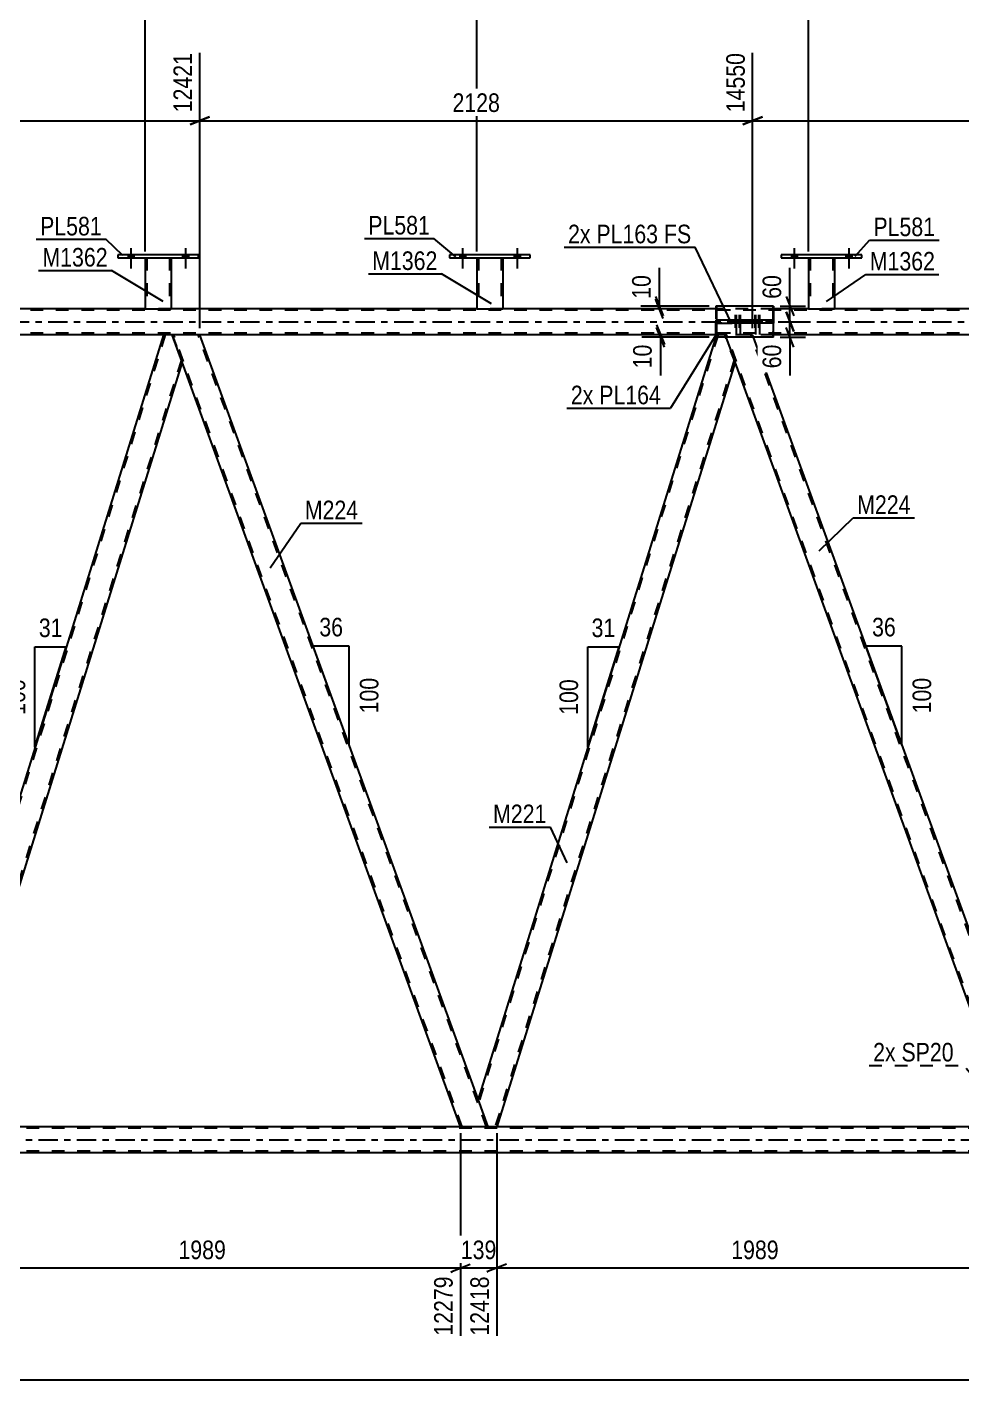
# Model space of a CAD drawing. Header units: millimetres. Extents: x 0 to 841, y 0 to 594.
# Drawn here: x 524.4 to 668.4, y 259.6 to 468 of the extents above; entities that cross this region are included whole.
import ezdxf

# ---------------------------------------------------------------- set-up
doc = ezdxf.new("R2010")
doc.units = ezdxf.units.MM
doc.linetypes.add('DXK_LINE_DOT2', pattern=[3.9198, 1.9599, -1.9599])
doc.linetypes.add('DXK_LINE_DOT3', pattern=[5.9187, 2.979, -0.9799, 0.9799, -0.9799])
doc.styles.add('Arial Narrow', font='ARIALN.TTF', dxfattribs={"height": 0.2})

# ---------------------------------------------------------------- blocks, each defined once
blk = doc.blocks.new('Bolt-122567994-4386 - 3956')
at = {"linetype": 'Continuous'}
for points in [[(540, 432.45), (540.88, 432.45), (540.88, 432.93), (540, 432.93)], [(548.4, 432.45), (549.28, 432.45), (549.28, 432.93), (548.4, 432.93)]]:
    blk.add_hatch(color=1, dxfattribs=at).paths.add_polyline_path(points)
at = {"color": 1, "linetype": 'Continuous'}
for p, q in [((540.44, 433.93), (540.44, 430.81)), ((548.84, 433.93), (548.84, 430.81)), ((540, 432.93), (540, 432.45)), ((540.88, 432.93), (540.88, 432.45)), ((548.4, 432.93), (548.4, 432.45)), ((549.28, 432.93), (549.28, 432.45))]:
    blk.add_line(p, q, dxfattribs=at)
blk = doc.blocks.new('Bolt-122567994-4453 - 3956')
at = {"color": 1, "linetype": 'DXK_LINE_DOT2'}
for p, q in [((633.5, 423.65), (633.5, 420.65)), ((634.1, 423.65), (634.1, 420.65)), ((636.51, 423.65), (636.51, 420.65)), ((637.11, 423.65), (637.11, 420.65)), ((633.14, 422.85), (633.14, 422.37)), ((633.74, 422.85), (633.74, 422.37)), ((633.86, 422.85), (633.86, 422.37)), ((634.46, 422.85), (634.46, 422.37)), ((636.15, 422.85), (636.15, 422.37)), ((636.75, 422.85), (636.75, 422.37)), ((636.87, 422.85), (636.87, 422.37)), ((637.47, 422.85), (637.47, 422.37))]:
    blk.add_line(p, q, dxfattribs=at)
blk = doc.blocks.new('Part-122567994-4084 - 3956')
at = {"color": 7, "linetype": 'DXK_LINE_DOT2'}
for p, q in [((636.18, 420.61), (631.92, 420.61)), ((633.47, 416.36), (631.92, 420.61)), ((676.58, 298.61), (632.18, 420.61)), ((680.33, 298.61), (635.92, 420.61)), ((636.33, 420.21), (636.18, 420.61)), ((676.33, 298.61), (674.29, 304.21)), ((680.58, 298.61), (678.55, 304.21)), ((680.58, 298.61), (676.33, 298.61))]:
    blk.add_line(p, q, dxfattribs=at)
at = {"color": 2, "linetype": 'Continuous'}
for p, q in [((678.55, 304.21), (636.33, 420.21)), ((674.29, 304.21), (633.47, 416.36))]:
    blk.add_line(p, q, dxfattribs=at)
blk = doc.blocks.new('Part-122567994-4114 - 3956')
at = {"color": 2, "linetype": 'Continuous'}
for p, q in [((630.61, 420.61), (593.9, 302.86)), ((630.64, 420.61), (630.61, 420.61)), ((632.07, 420.21), (633.47, 416.36)), ((633.47, 416.36), (596.77, 298.61)), ((595.45, 298.61), (593.9, 302.86)), ((595.45, 298.61), (596.77, 298.61))]:
    blk.add_line(p, q, dxfattribs=at)
at = {"color": 7, "linetype": 'DXK_LINE_DOT2'}
for p, q in [((630.86, 420.61), (594.04, 302.49)), ((631.92, 420.61), (630.64, 420.61)), ((632.07, 420.21), (631.92, 420.61)), ((633.34, 416.73), (596.52, 298.61)), ((596.46, 298.61), (596.5, 298.61)), ((596.5, 298.61), (596.46, 298.61)), ((596.52, 298.61), (596.5, 298.61)), ((596.5, 298.61), (596.52, 298.61))]:
    blk.add_line(p, q, dxfattribs=at)
blk = doc.blocks.new('Part-122567994-4174 - 3956')
at = {"color": 2, "linetype": 'Continuous'}
for p, q in [((640.6, 432.93), (640.6, 432.45)), ((653, 432.93), (640.6, 432.93)), ((640.6, 432.45), (653, 432.45)), ((653, 432.45), (653, 432.93))]:
    blk.add_line(p, q, dxfattribs=at)
blk = doc.blocks.new('Part-122567994-4179 - 3956')
at = {"color": 2, "linetype": 'Continuous'}
for p, q in [((644.8, 432.45), (644.8, 424.61)), ((648.8, 432.45), (648.8, 424.61)), ((644.8, 424.61), (648.8, 424.61))]:
    blk.add_line(p, q, dxfattribs=at)
at = {"color": 7, "linetype": 'DXK_LINE_DOT2'}
for p, q in [((644.8, 432.45), (648.8, 432.45)), ((644.8, 432.45), (644.8, 432.45)), ((644.8, 432.45), (644.8, 432.45)), ((645.04, 432.45), (645.04, 424.61)), ((648.56, 432.45), (648.56, 424.61)), ((648.8, 432.45), (648.8, 432.45)), ((648.8, 432.45), (648.8, 432.45)), ((648.51, 424.61), (648.55, 424.61)), ((648.51, 424.61), (648.55, 424.61)), ((648.55, 424.61), (648.56, 424.61)), ((648.55, 424.61), (648.56, 424.61))]:
    blk.add_line(p, q, dxfattribs=at)
blk = doc.blocks.new('Part-122567994-4205 - 3956')
at = {"color": 7, "linetype": 'DXK_LINE_DOT2'}
for p, q in [((754.27, 424.37), (54.19, 424.37)), ((546.64, 424.61), (542.64, 424.61)), ((597.72, 424.61), (593.72, 424.61)), ((639.42, 424.61), (630.64, 424.61)), ((648.8, 424.61), (644.8, 424.61)), ((754.27, 420.85), (54.19, 420.85)), ((551.05, 420.61), (545.47, 420.61)), ((639.42, 420.61), (630.61, 420.61))]:
    blk.add_line(p, q, dxfattribs=at)
at = {"color": 2, "linetype": 'Continuous'}
for p, q in [((542.64, 424.61), (495.56, 424.61)), ((593.72, 424.61), (546.64, 424.61)), ((630.64, 424.61), (597.72, 424.61)), ((644.8, 424.61), (639.42, 424.61)), ((695.88, 424.61), (648.8, 424.61)), ((545.47, 420.61), (465.91, 420.61)), ((630.61, 420.61), (551.05, 420.61)), ((710.07, 420.61), (639.42, 420.61))]:
    blk.add_line(p, q, dxfattribs=at)
at = {"color": 7, "linetype": 'DXK_LINE_DOT3'}
blk.add_line((54.19, 422.61), (754.27, 422.61), dxfattribs=at)
blk = doc.blocks.new('Part-122567994-4211 - 3956')
at = {"color": 7, "linetype": 'DXK_LINE_DOT2'}
for p, q in [((545.72, 420.61), (508.9, 302.49)), ((548.2, 416.73), (511.38, 298.61)), ((509.19, 304.21), (508.77, 302.86)), ((510.32, 298.61), (508.77, 302.86)), ((513.38, 304.21), (511.63, 298.61)), ((511.63, 298.61), (510.32, 298.61))]:
    blk.add_line(p, q, dxfattribs=at)
at = {"color": 2, "linetype": 'Continuous'}
for p, q in [((545.47, 420.61), (509.19, 304.21)), ((546.79, 420.61), (545.47, 420.61)), ((548.34, 416.36), (546.79, 420.61)), ((548.34, 416.36), (513.38, 304.21))]:
    blk.add_line(p, q, dxfattribs=at)
blk = doc.blocks.new('Part-122567994-4216 - 3956')
at = {"color": 2, "linetype": 'Continuous'}
for p, q in [((551.05, 420.61), (546.79, 420.61)), ((593.9, 302.86), (551.05, 420.61)), ((591.19, 298.61), (548.34, 416.36)), ((595.14, 298.61), (591.19, 298.61)), ((595.41, 298.61), (595.14, 298.61)), ((595.41, 298.61), (595.45, 298.61))]:
    blk.add_line(p, q, dxfattribs=at)
at = {"color": 7, "linetype": 'DXK_LINE_DOT2'}
for p, q in [((546.79, 420.61), (548.34, 416.36)), ((591.45, 298.61), (547.04, 420.61)), ((595.2, 298.61), (550.79, 420.61)), ((595.45, 298.61), (593.9, 302.86)), ((595.14, 298.61), (595.3, 298.61))]:
    blk.add_line(p, q, dxfattribs=at)
blk = doc.blocks.new('Part-122567994-4226 - 3956')
at = {"color": 7, "linetype": 'DXK_LINE_DOT2'}
for p, q in [((781.08, 298.37), (100.05, 298.37)), ((596.77, 298.61), (591.19, 298.61)), ((781.08, 294.85), (100.05, 294.85))]:
    blk.add_line(p, q, dxfattribs=at)
at = {"color": 2, "linetype": 'Continuous'}
for p, q in [((591.19, 298.61), (516.52, 298.61)), ((671.59, 298.61), (596.77, 298.61)), ((671.59, 294.61), (516.52, 294.61))]:
    blk.add_line(p, q, dxfattribs=at)
at = {"color": 7, "linetype": 'DXK_LINE_DOT3'}
blk.add_line((100.05, 296.61), (781.08, 296.61), dxfattribs=at)
blk = doc.blocks.new('Part-122567994-4298 - 3956')
at = {"color": 2, "linetype": 'Continuous'}
for p, q in [((589.52, 432.93), (589.52, 432.45)), ((601.92, 432.93), (589.52, 432.93)), ((589.52, 432.45), (601.92, 432.45)), ((601.92, 432.45), (601.92, 432.93))]:
    blk.add_line(p, q, dxfattribs=at)
blk = doc.blocks.new('Part-122567994-4303 - 3956')
at = {"color": 2, "linetype": 'Continuous'}
for p, q in [((593.72, 432.45), (593.72, 424.61)), ((597.72, 432.45), (597.72, 424.61)), ((593.72, 424.61), (597.72, 424.61))]:
    blk.add_line(p, q, dxfattribs=at)
at = {"color": 7, "linetype": 'DXK_LINE_DOT2'}
for p, q in [((593.72, 432.45), (597.72, 432.45)), ((593.72, 432.45), (593.72, 432.45)), ((593.72, 432.45), (593.72, 432.45)), ((593.96, 432.45), (593.96, 424.61)), ((597.48, 432.45), (597.48, 424.61)), ((597.72, 432.45), (597.72, 432.45)), ((597.72, 432.45), (597.72, 432.45)), ((597.43, 424.61), (597.47, 424.61)), ((597.43, 424.61), (597.47, 424.61)), ((597.47, 424.61), (597.48, 424.61)), ((597.47, 424.61), (597.48, 424.61))]:
    blk.add_line(p, q, dxfattribs=at)
blk = doc.blocks.new('Part-122567994-4313 - 3956')
at = {"color": 2, "linetype": 'Continuous'}
for p, q in [((538.44, 432.93), (538.44, 432.45)), ((550.84, 432.93), (538.44, 432.93)), ((538.44, 432.45), (550.84, 432.45)), ((550.84, 432.45), (550.84, 432.93))]:
    blk.add_line(p, q, dxfattribs=at)
blk = doc.blocks.new('Part-122567994-4318 - 3956')
at = {"color": 2, "linetype": 'Continuous'}
for p, q in [((542.64, 432.45), (542.64, 424.61)), ((546.64, 432.45), (546.64, 424.61)), ((542.64, 424.61), (546.64, 424.61))]:
    blk.add_line(p, q, dxfattribs=at)
at = {"color": 7, "linetype": 'DXK_LINE_DOT2'}
for p, q in [((542.64, 432.45), (546.64, 432.45)), ((542.64, 432.45), (542.64, 432.45)), ((542.64, 432.45), (542.64, 432.45)), ((542.88, 432.45), (542.88, 424.61)), ((546.4, 432.45), (546.4, 424.61)), ((546.64, 432.45), (546.64, 432.45)), ((546.64, 432.45), (546.64, 432.45)), ((546.35, 424.61), (546.39, 424.61)), ((546.35, 424.61), (546.39, 424.61)), ((546.39, 424.61), (546.4, 424.61)), ((546.39, 424.61), (546.4, 424.61))]:
    blk.add_line(p, q, dxfattribs=at)
blk = doc.blocks.new('Part-122567994-4452 - 3956')
at = {"color": 2, "linetype": 'Continuous'}
for p, q in [((630.5, 425.01), (630.5, 424.61)), ((630.64, 425.01), (630.5, 425.01)), ((630.5, 420.26), (630.5, 420.61))]:
    blk.add_line(p, q, dxfattribs=at)
at = {"color": 7, "linetype": 'DXK_LINE_DOT2'}
for p, q in [((630.5, 425.01), (630.5, 420.61)), ((630.5, 420.61), (630.5, 424.61)), ((639.28, 425.01), (630.64, 425.01)), ((639.28, 425.01), (639.28, 420.21)), ((630.5, 420.21), (630.5, 420.26)), ((639.28, 420.21), (630.5, 420.21))]:
    blk.add_line(p, q, dxfattribs=at)
blk = doc.blocks.new('Bolt-122567994-4324 - 3956')
at = {"linetype": 'Continuous'}
for points in [[(642.16, 432.45), (643.04, 432.45), (643.04, 432.93), (642.16, 432.93)], [(650.56, 432.45), (651.44, 432.45), (651.44, 432.93), (650.56, 432.93)]]:
    blk.add_hatch(color=1, dxfattribs=at).paths.add_polyline_path(points)
at = {"color": 1, "linetype": 'Continuous'}
for p, q in [((642.6, 433.93), (642.6, 430.81)), ((651, 433.93), (651, 430.81)), ((642.16, 432.93), (642.16, 432.45)), ((643.04, 432.93), (643.04, 432.45)), ((650.56, 432.93), (650.56, 432.45)), ((651.44, 432.93), (651.44, 432.45))]:
    blk.add_line(p, q, dxfattribs=at)
blk = doc.blocks.new('Bolt-122567994-4404 - 3956')
at = {"linetype": 'Continuous'}
for points in [[(642.16, 432.45), (643.04, 432.45), (643.04, 432.93), (642.16, 432.93)], [(650.56, 432.45), (651.44, 432.45), (651.44, 432.93), (650.56, 432.93)]]:
    blk.add_hatch(color=1, dxfattribs=at).paths.add_polyline_path(points)
at = {"color": 1, "linetype": 'Continuous'}
for p, q in [((642.6, 433.93), (642.6, 430.81)), ((651, 433.93), (651, 430.81)), ((642.16, 432.93), (642.16, 432.45)), ((643.04, 432.93), (643.04, 432.45)), ((650.56, 432.93), (650.56, 432.45)), ((651.44, 432.93), (651.44, 432.45))]:
    blk.add_line(p, q, dxfattribs=at)
blk = doc.blocks.new('Bolt-122567994-4405 - 3956')
at = {"linetype": 'Continuous'}
for points in [[(591.08, 432.45), (591.96, 432.45), (591.96, 432.93), (591.08, 432.93)], [(599.48, 432.45), (600.36, 432.45), (600.36, 432.93), (599.48, 432.93)]]:
    blk.add_hatch(color=1, dxfattribs=at).paths.add_polyline_path(points)
at = {"color": 1, "linetype": 'Continuous'}
for p, q in [((591.52, 433.93), (591.52, 430.81)), ((599.92, 433.93), (599.92, 430.81)), ((591.08, 432.93), (591.08, 432.45)), ((591.96, 432.93), (591.96, 432.45)), ((599.48, 432.93), (599.48, 432.45)), ((600.36, 432.93), (600.36, 432.45))]:
    blk.add_line(p, q, dxfattribs=at)
blk = doc.blocks.new('Bolt-122567994-4406 - 3956')
at = {"linetype": 'Continuous'}
for points in [[(591.08, 432.45), (591.96, 432.45), (591.96, 432.93), (591.08, 432.93)], [(599.48, 432.45), (600.36, 432.45), (600.36, 432.93), (599.48, 432.93)]]:
    blk.add_hatch(color=1, dxfattribs=at).paths.add_polyline_path(points)
at = {"color": 1, "linetype": 'Continuous'}
for p, q in [((591.52, 433.93), (591.52, 430.81)), ((599.92, 433.93), (599.92, 430.81)), ((591.08, 432.93), (591.08, 432.45)), ((591.96, 432.93), (591.96, 432.45)), ((599.48, 432.93), (599.48, 432.45)), ((600.36, 432.93), (600.36, 432.45))]:
    blk.add_line(p, q, dxfattribs=at)
blk = doc.blocks.new('Bolt-122567994-4407 - 3956')
at = {"linetype": 'Continuous'}
for points in [[(540, 432.45), (540.88, 432.45), (540.88, 432.93), (540, 432.93)], [(548.4, 432.45), (549.28, 432.45), (549.28, 432.93), (548.4, 432.93)]]:
    blk.add_hatch(color=1, dxfattribs=at).paths.add_polyline_path(points)
at = {"color": 1, "linetype": 'Continuous'}
for p, q in [((540.44, 433.93), (540.44, 430.81)), ((548.84, 433.93), (548.84, 430.81)), ((540, 432.93), (540, 432.45)), ((540.88, 432.93), (540.88, 432.45)), ((548.4, 432.93), (548.4, 432.45)), ((549.28, 432.93), (549.28, 432.45))]:
    blk.add_line(p, q, dxfattribs=at)
blk = doc.blocks.new('Part-122567994-4435 - 3956')
at = {"color": 2, "linetype": 'Continuous'}
for p, q in [((633.01, 422.85), (630.64, 422.85)), ((630.64, 422.85), (630.64, 422.37)), ((630.64, 422.37), (633.01, 422.37)), ((633.01, 422.37), (633.01, 422.85)), ((639.42, 422.85), (633.01, 422.85)), ((639.42, 422.37), (633.01, 422.37)), ((639.42, 422.37), (639.42, 422.85))]:
    blk.add_line(p, q, dxfattribs=at)
blk = doc.blocks.new('Part-122567994-4440 - 3956')
at = {"color": 2, "linetype": 'Continuous'}
for p, q in [((639.42, 425.01), (630.64, 425.01)), ((630.64, 425.01), (630.64, 420.21)), ((639.42, 425.01), (639.42, 422.85)), ((639.42, 420.21), (639.42, 422.37)), ((639.42, 420.21), (630.64, 420.21))]:
    blk.add_line(p, q, dxfattribs=at)
at = {"color": 7, "linetype": 'DXK_LINE_DOT2'}
blk.add_line((639.42, 422.85), (639.42, 422.37), dxfattribs=at)
blk = doc.blocks.new('Bolt-122567994-4441 - 3956')
at = {"linetype": 'Continuous'}
for points in [[(634, 422.85), (633.28, 422.85), (633.28, 422.37), (634, 422.37)], [(634.6, 422.85), (633.88, 422.85), (633.88, 422.37), (634.6, 422.37)], [(637.01, 422.85), (636.29, 422.85), (636.29, 422.37), (637.01, 422.37)], [(637.61, 422.85), (636.89, 422.85), (636.89, 422.37), (637.61, 422.37)]]:
    blk.add_hatch(color=1, dxfattribs=at).paths.add_polyline_path(points)
at = {"color": 1, "linetype": 'Continuous'}
for p, q in [((633.64, 423.65), (633.64, 420.65)), ((634.24, 423.65), (634.24, 420.65)), ((636.65, 423.65), (636.65, 420.65)), ((637.25, 423.65), (637.25, 420.65)), ((633.28, 422.85), (633.28, 422.37)), ((633.88, 422.85), (633.88, 422.37)), ((634, 422.85), (634, 422.37)), ((634.6, 422.85), (634.6, 422.37)), ((636.29, 422.85), (636.29, 422.37)), ((636.89, 422.85), (636.89, 422.37)), ((637.01, 422.85), (637.01, 422.37)), ((637.61, 422.85), (637.61, 422.37))]:
    blk.add_line(p, q, dxfattribs=at)
blk = doc.blocks.new('Part-122567994-4447 - 3956')
at = {"color": 7, "linetype": 'DXK_LINE_DOT2'}
for p, q in [((639.28, 422.85), (630.5, 422.85)), ((630.5, 422.85), (630.5, 422.37)), ((639.28, 422.37), (630.5, 422.37)), ((632.87, 422.85), (632.87, 422.37)), ((639.28, 422.85), (639.28, 422.37))]:
    blk.add_line(p, q, dxfattribs=at)
blk = doc.blocks.new('StraightDimension-122567994-5018 - 3956')
at = {"color": 7, "linetype": 'Continuous'}
for p, q in [((644.8, 433.45), (644.8, 480.77)), ((695.89, 433.45), (695.89, 480.77)), ((646.3, 470.93), (643.3, 469.73)), ((644.8, 470.33), (695.89, 470.33)), ((694.39, 469.73), (697.39, 470.93))]:
    blk.add_line(p, q, dxfattribs=at)
at = {"color": 0, "linetype": 'Continuous'}
blk.add_wipeout([(695.28, 481.37), (691.08, 481.37), (691.08, 471.03), (695.28, 471.03)], dxfattribs=at)
at = {"color": 0}
blk.add_wipeout([(674.6, 471.08), (674.6, 475.28), (666.09, 475.28), (666.09, 471.08)], dxfattribs=at)
at = {"color": 3, "linetype": 'Continuous', "style": 'Arial Narrow'}
blk.add_text('16042', height=2.863, rotation=90.0002, dxfattribs=at).set_placement((694.69, 471.63))
at = {"color": 3, "style": 'Arial Narrow'}
blk.add_text('1277', height=2.863, dxfattribs=at).set_placement((666.69, 471.68))
blk = doc.blocks.new('StraightDimension-122567994-5048 - 3956')
at = {"color": 7, "linetype": 'Continuous'}
for p, q in [((491.56, 433.45), (491.56, 480.77)), ((542.64, 433.45), (542.64, 480.77)), ((493.06, 470.93), (490.06, 469.73)), ((491.56, 470.33), (542.64, 470.33)), ((541.14, 469.73), (544.14, 470.93))]:
    blk.add_line(p, q, dxfattribs=at)
at = {"color": 0, "linetype": 'Continuous'}
blk.add_wipeout([(542.04, 481.37), (537.84, 481.37), (537.84, 471.03), (542.04, 471.03)], dxfattribs=at)
at = {"color": 0}
blk.add_wipeout([(521.36, 471.08), (521.36, 475.28), (512.85, 475.28), (512.85, 471.08)], dxfattribs=at)
at = {"color": 3, "linetype": 'Continuous', "style": 'Arial Narrow'}
blk.add_text('12211', height=2.863, rotation=90.0002, dxfattribs=at).set_placement((541.44, 471.63))
at = {"color": 3, "style": 'Arial Narrow'}
blk.add_text('1277', height=2.863, dxfattribs=at).set_placement((513.45, 471.68))
blk = doc.blocks.new('StraightDimension-122567994-30184 - 3956')
at = {"color": 7, "linetype": 'Continuous'}
for p, q in [((641.33, 424.11), (642.53, 421.11)), ((640.42, 422.61), (644.33, 422.61)), ((642.53, 418.71), (641.33, 421.71)), ((641.93, 420.21), (641.93, 422.61)), ((640.42, 420.21), (644.33, 420.21))]:
    blk.add_line(p, q, dxfattribs=at)
at = {"color": 0}
blk.add_wipeout([(641.18, 419.69), (636.98, 419.69), (636.98, 414.83), (641.18, 414.83)], dxfattribs=at)
at = {"color": 7, "linetype": 'Continuous'}
blk.add_line((641.93, 420.21), (641.93, 414.31), dxfattribs=at)
blk.add_line((641.93, 420.21), (641.93, 414.31), dxfattribs=at)
at = {"color": 3, "style": 'Arial Narrow'}
blk.add_text('60', height=2.863, rotation=90.0002, dxfattribs=at).set_placement((640.58, 415.43))
blk = doc.blocks.new('StraightDimension-122567994-5038 - 3956')
at = {"color": 7, "linetype": 'Continuous'}
for p, q in [((542.64, 433.45), (542.64, 480.77)), ((593.72, 433.45), (593.72, 480.77)), ((544.14, 470.93), (541.14, 469.73)), ((542.64, 470.33), (593.72, 470.33)), ((592.22, 469.73), (595.22, 470.93))]:
    blk.add_line(p, q, dxfattribs=at)
at = {"color": 0, "linetype": 'Continuous'}
blk.add_wipeout([(593.12, 481.37), (588.92, 481.37), (588.92, 471.03), (593.12, 471.03)], dxfattribs=at)
at = {"color": 0}
blk.add_wipeout([(572.44, 471.08), (572.44, 475.28), (563.93, 475.28), (563.93, 471.08)], dxfattribs=at)
at = {"color": 3, "linetype": 'Continuous', "style": 'Arial Narrow'}
blk.add_text('13488', height=2.863, rotation=90.0002, dxfattribs=at).set_placement((592.52, 471.63))
at = {"color": 3, "style": 'Arial Narrow'}
blk.add_text('1277', height=2.863, dxfattribs=at).set_placement((564.53, 471.68))
blk = doc.blocks.new('StraightDimension-122567994-5028 - 3956')
at = {"color": 7, "linetype": 'Continuous'}
for p, q in [((593.72, 433.45), (593.72, 480.77)), ((644.8, 433.45), (644.8, 480.77)), ((595.22, 470.93), (592.22, 469.73)), ((593.72, 470.33), (644.8, 470.33)), ((643.3, 469.73), (646.3, 470.93))]:
    blk.add_line(p, q, dxfattribs=at)
at = {"color": 0, "linetype": 'Continuous'}
blk.add_wipeout([(644.2, 481.37), (640, 481.37), (640, 471.03), (644.2, 471.03)], dxfattribs=at)
at = {"color": 0}
blk.add_wipeout([(623.52, 471.08), (623.52, 475.28), (615.01, 475.28), (615.01, 471.08)], dxfattribs=at)
at = {"color": 3, "linetype": 'Continuous', "style": 'Arial Narrow'}
blk.add_text('14765', height=2.863, rotation=90.0002, dxfattribs=at).set_placement((643.6, 471.63))
at = {"color": 3, "style": 'Arial Narrow'}
blk.add_text('1277', height=2.863, dxfattribs=at).set_placement((615.61, 471.68))
blk = doc.blocks.new('StraightDimension-122567994-30137 - 3956')
at = {"color": 7, "linetype": 'Continuous'}
for p, q in [((621.23, 426.51), (622.43, 423.51)), ((622.43, 423.11), (621.23, 426.11)), ((629.5, 425.01), (618.98, 425.01)), ((629.5, 424.61), (618.98, 424.61)), ((621.83, 424.61), (621.83, 425.01))]:
    blk.add_line(p, q, dxfattribs=at)
at = {"color": 0}
blk.add_wipeout([(621.08, 430.39), (616.88, 430.39), (616.88, 425.54), (621.08, 425.54)], dxfattribs=at)
at = {"color": 7, "linetype": 'Continuous'}
blk.add_line((621.83, 425.01), (621.83, 430.92), dxfattribs=at)
blk.add_line((621.83, 425.01), (621.83, 430.92), dxfattribs=at)
at = {"color": 3, "style": 'Arial Narrow'}
blk.add_text('10', height=2.863, rotation=90.0002, dxfattribs=at).set_placement((620.48, 426.14))
blk = doc.blocks.new('AngleDimension-122567994-30431 - 3956')
at = {"color": 7, "linetype": 'Continuous'}
for p, q in [((525.66, 372.53), (530.48, 372.53)), ((525.66, 357.06), (530.48, 372.53)), ((525.66, 357.06), (525.66, 372.53)), ((526.13, 358.54), (530.48, 372.53))]:
    blk.add_line(p, q, dxfattribs=at)
at = {"color": 0}
for points in [[(530.5, 373.43), (530.5, 377.63), (525.65, 377.63), (525.65, 373.43)], [(524.76, 368.14), (520.56, 368.14), (520.56, 361.46), (524.76, 361.46)]]:
    blk.add_wipeout(points, dxfattribs=at)
at = {"color": 3, "style": 'Arial Narrow'}
blk.add_text('31', height=2.863, dxfattribs=at).set_placement((526.25, 374.03))
blk.add_text('100', height=2.863, rotation=90.0002, dxfattribs=at).set_placement((524.16, 362.06))
blk = doc.blocks.new('StraightDimension-122567994-4883 - 3956')
at = {"color": 7, "linetype": 'Continuous'}
for p, q in [((636.18, 421.61), (636.18, 464.01)), ((721.31, 421.61), (721.31, 464.01)), ((637.68, 454.17), (634.68, 452.97)), ((636.18, 453.57), (721.31, 453.57)), ((719.81, 452.97), (722.81, 454.17))]:
    blk.add_line(p, q, dxfattribs=at)
at = {"color": 0, "linetype": 'Continuous'}
blk.add_wipeout([(720.71, 464.61), (716.51, 464.61), (716.51, 454.27), (720.71, 454.27)], dxfattribs=at)
at = {"color": 0}
blk.add_wipeout([(683, 454.32), (683, 458.52), (674.49, 458.52), (674.49, 454.32)], dxfattribs=at)
at = {"color": 3, "linetype": 'Continuous', "style": 'Arial Narrow'}
blk.add_text('16678', height=2.863, rotation=90.0002, dxfattribs=at).set_placement((720.11, 454.87))
at = {"color": 3, "style": 'Arial Narrow'}
blk.add_text('2128', height=2.863, dxfattribs=at).set_placement((675.09, 454.92))
blk = doc.blocks.new('StraightDimension-122567994-5354 - 3956')
at = {"color": 7, "linetype": 'Continuous'}
for p, q in [((511.63, 297.61), (511.63, 266.42)), ((591.19, 297.61), (591.19, 266.42)), ((513.13, 277.46), (510.13, 276.26)), ((589.69, 276.26), (592.69, 277.46)), ((511.63, 276.86), (591.19, 276.86))]:
    blk.add_line(p, q, dxfattribs=at)
at = {"color": 0}
blk.add_wipeout([(555.67, 277.61), (555.67, 281.81), (547.16, 281.81), (547.16, 277.61)], dxfattribs=at)
at = {"color": 0, "linetype": 'Continuous'}
blk.add_wipeout([(590.59, 276.16), (586.39, 276.16), (586.39, 265.82), (590.59, 265.82)], dxfattribs=at)
at = {"color": 3, "style": 'Arial Narrow'}
blk.add_text('1989', height=2.863, dxfattribs=at).set_placement((547.76, 278.21))
at = {"color": 3, "linetype": 'Continuous', "style": 'Arial Narrow'}
blk.add_text('12279', height=2.863, rotation=90.0002, dxfattribs=at).set_placement((589.99, 266.42))
blk = doc.blocks.new('StraightDimension-122567994-5373 - 3956')
at = {"color": 7, "linetype": 'Continuous'}
for p, q in [((591.19, 297.61), (591.19, 266.42)), ((596.77, 297.61), (596.77, 266.42)), ((589.69, 276.26), (592.69, 277.46)), ((598.27, 277.46), (595.27, 276.26)), ((591.19, 276.86), (596.77, 276.86))]:
    blk.add_line(p, q, dxfattribs=at)
at = {"color": 0}
blk.add_wipeout([(597.32, 277.61), (597.32, 281.81), (590.64, 281.81), (590.64, 277.61)], dxfattribs=at)
at = {"color": 0, "linetype": 'Continuous'}
blk.add_wipeout([(596.17, 276.16), (591.97, 276.16), (591.97, 265.82), (596.17, 265.82)], dxfattribs=at)
at = {"color": 3, "style": 'Arial Narrow'}
blk.add_text('139', height=2.863, dxfattribs=at).set_placement((591.24, 278.21))
at = {"color": 3, "linetype": 'Continuous', "style": 'Arial Narrow'}
blk.add_text('12418', height=2.863, rotation=90.0002, dxfattribs=at).set_placement((595.57, 266.42))
blk = doc.blocks.new('StraightDimension-122567994-30111 - 3956')
at = {"color": 7, "linetype": 'Continuous'}
for p, q in [((621.39, 422.11), (622.59, 419.11)), ((622.59, 418.71), (621.39, 421.71)), ((629.5, 420.61), (619.14, 420.61)), ((629.5, 420.21), (619.14, 420.21)), ((621.99, 420.21), (621.99, 420.61))]:
    blk.add_line(p, q, dxfattribs=at)
at = {"color": 0}
blk.add_wipeout([(621.24, 419.69), (617.04, 419.69), (617.04, 414.83), (621.24, 414.83)], dxfattribs=at)
at = {"color": 7, "linetype": 'Continuous'}
blk.add_line((621.99, 420.21), (621.99, 414.31), dxfattribs=at)
blk.add_line((621.99, 420.21), (621.99, 414.31), dxfattribs=at)
at = {"color": 3, "style": 'Arial Narrow'}
blk.add_text('10', height=2.863, rotation=90.0002, dxfattribs=at).set_placement((620.64, 415.43))
blk = doc.blocks.new('StraightDimension-122567994-4839 - 3956')
at = {"color": 7, "linetype": 'Continuous'}
for p, q in [((465.91, 421.61), (465.91, 464.01)), ((551.05, 421.61), (551.05, 464.01)), ((467.41, 454.17), (464.41, 452.97)), ((465.91, 453.57), (551.05, 453.57)), ((549.55, 452.97), (552.55, 454.17))]:
    blk.add_line(p, q, dxfattribs=at)
at = {"color": 0, "linetype": 'Continuous'}
blk.add_wipeout([(550.45, 464.61), (546.25, 464.61), (546.25, 454.27), (550.45, 454.27)], dxfattribs=at)
at = {"color": 0}
blk.add_wipeout([(512.74, 454.32), (512.74, 458.52), (504.22, 458.52), (504.22, 454.32)], dxfattribs=at)
at = {"color": 3, "linetype": 'Continuous', "style": 'Arial Narrow'}
blk.add_text('12421', height=2.863, rotation=90.0002, dxfattribs=at).set_placement((549.85, 454.87))
at = {"color": 3, "style": 'Arial Narrow'}
blk.add_text('2128', height=2.863, dxfattribs=at).set_placement((504.82, 454.92))
blk = doc.blocks.new('StraightDimension-122567994-4863 - 3956')
at = {"color": 7, "linetype": 'Continuous'}
for p, q in [((551.05, 421.61), (551.05, 464.01)), ((636.18, 421.61), (636.18, 464.01)), ((552.55, 454.17), (549.55, 452.97)), ((551.05, 453.57), (636.18, 453.57)), ((634.68, 452.97), (637.68, 454.17))]:
    blk.add_line(p, q, dxfattribs=at)
at = {"color": 0, "linetype": 'Continuous'}
blk.add_wipeout([(635.58, 464.61), (631.38, 464.61), (631.38, 454.27), (635.58, 454.27)], dxfattribs=at)
at = {"color": 0}
blk.add_wipeout([(597.87, 454.32), (597.87, 458.52), (589.36, 458.52), (589.36, 454.32)], dxfattribs=at)
at = {"color": 3, "linetype": 'Continuous', "style": 'Arial Narrow'}
blk.add_text('14550', height=2.863, rotation=90.0002, dxfattribs=at).set_placement((634.98, 454.87))
at = {"color": 3, "style": 'Arial Narrow'}
blk.add_text('2128', height=2.863, dxfattribs=at).set_placement((589.96, 454.92))
blk = doc.blocks.new('StraightDimension-122567994-5190 - 3956')
at = {"color": 7, "linetype": 'Continuous'}
blk.add_line((53.55, 259.6), (797.7, 259.6), dxfattribs=at)
blk = doc.blocks.new('StraightDimension-122567994-5392 - 3956')
at = {"color": 7, "linetype": 'Continuous'}
for p, q in [((596.77, 297.61), (596.77, 266.42)), ((676.33, 297.61), (676.33, 266.42)), ((598.27, 277.46), (595.27, 276.26)), ((674.83, 276.26), (677.83, 277.46)), ((596.77, 276.86), (676.33, 276.86))]:
    blk.add_line(p, q, dxfattribs=at)
at = {"color": 0}
blk.add_wipeout([(640.8, 277.61), (640.8, 281.81), (632.29, 281.81), (632.29, 277.61)], dxfattribs=at)
at = {"color": 0, "linetype": 'Continuous'}
blk.add_wipeout([(675.73, 276.16), (671.53, 276.16), (671.53, 265.82), (675.73, 265.82)], dxfattribs=at)
at = {"color": 3, "style": 'Arial Narrow'}
blk.add_text('1989', height=2.863, dxfattribs=at).set_placement((632.89, 278.21))
at = {"color": 3, "linetype": 'Continuous', "style": 'Arial Narrow'}
blk.add_text('14407', height=2.863, rotation=90.0002, dxfattribs=at).set_placement((675.13, 266.42))
blk = doc.blocks.new('StraightDimension-122567994-30183 - 3956')
at = {"color": 7, "linetype": 'Continuous'}
for p, q in [((641.33, 426.51), (642.53, 423.51)), ((640.42, 425.01), (644.33, 425.01)), ((642.53, 421.11), (641.33, 424.11)), ((641.93, 422.61), (641.93, 425.01)), ((640.42, 422.61), (644.33, 422.61))]:
    blk.add_line(p, q, dxfattribs=at)
at = {"color": 0}
blk.add_wipeout([(641.18, 430.39), (636.98, 430.39), (636.98, 425.54), (641.18, 425.54)], dxfattribs=at)
at = {"color": 7, "linetype": 'Continuous'}
blk.add_line((641.93, 425.01), (641.93, 430.92), dxfattribs=at)
blk.add_line((641.93, 425.01), (641.93, 430.92), dxfattribs=at)
at = {"color": 3, "style": 'Arial Narrow'}
blk.add_text('60', height=2.863, rotation=90.0002, dxfattribs=at).set_placement((640.58, 426.14))
blk = doc.blocks.new('AngleDimension-122567994-30459 - 3956')
at = {"color": 7, "linetype": 'Continuous'}
for p, q in [((610.8, 372.53), (615.62, 372.53)), ((610.8, 357.06), (615.62, 372.53)), ((610.8, 357.06), (610.8, 372.53)), ((611.26, 358.54), (615.62, 372.53))]:
    blk.add_line(p, q, dxfattribs=at)
at = {"color": 0}
for points in [[(615.64, 373.43), (615.64, 377.63), (610.78, 377.63), (610.78, 373.43)], [(609.9, 368.14), (605.7, 368.14), (605.7, 361.46), (609.9, 361.46)]]:
    blk.add_wipeout(points, dxfattribs=at)
at = {"color": 3, "style": 'Arial Narrow'}
blk.add_text('31', height=2.863, dxfattribs=at).set_placement((611.38, 374.03))
blk.add_text('100', height=2.863, rotation=90.0002, dxfattribs=at).set_placement((609.3, 362.06))
blk = doc.blocks.new('AngleDimension-122567994-30461 - 3956')
at = {"color": 7, "linetype": 'Continuous'}
for p, q in [((572.57, 361.47), (568.51, 372.64)), ((574.05, 372.64), (568.51, 372.64)), ((574.05, 357.41), (568.51, 372.64)), ((574.05, 357.41), (574.05, 372.64))]:
    blk.add_line(p, q, dxfattribs=at)
at = {"color": 0}
for points in [[(573.71, 373.54), (573.71, 377.74), (568.85, 377.74), (568.85, 373.54)], [(579.15, 368.37), (574.95, 368.37), (574.95, 361.68), (579.15, 361.68)]]:
    blk.add_wipeout(points, dxfattribs=at)
at = {"color": 3, "style": 'Arial Narrow'}
blk.add_text('36', height=2.863, dxfattribs=at).set_placement((569.45, 374.14))
blk.add_text('100', height=2.863, rotation=90.0002, dxfattribs=at).set_placement((578.55, 362.28))
blk = doc.blocks.new('AngleDimension-122567994-30489 - 3956')
at = {"color": 7, "linetype": 'Continuous'}
for p, q in [((657.71, 361.47), (653.64, 372.64)), ((659.18, 372.64), (653.64, 372.64)), ((659.18, 357.41), (653.64, 372.64)), ((659.18, 357.41), (659.18, 372.64))]:
    blk.add_line(p, q, dxfattribs=at)
at = {"color": 0}
for points in [[(658.84, 373.54), (658.84, 377.74), (653.98, 377.74), (653.98, 373.54)], [(664.28, 368.37), (660.08, 368.37), (660.08, 361.68), (664.28, 361.68)]]:
    blk.add_wipeout(points, dxfattribs=at)
at = {"color": 3, "style": 'Arial Narrow'}
blk.add_text('36', height=2.863, dxfattribs=at).set_placement((654.58, 374.14))
blk.add_text('100', height=2.863, rotation=90.0002, dxfattribs=at).set_placement((663.68, 362.28))
blk = doc.blocks.new('MarkSet-122567994-30078 - 3956')
at = {"color": 0}
blk.add_wipeout([(611.23, 434.69), (611.23, 437.69), (607.76, 437.69), (607.76, 434.69)], dxfattribs=at)
blk.add_wipeout([(611.23, 434.69), (611.23, 437.69), (607.76, 437.69), (607.76, 434.69)], dxfattribs=at)
blk.add_wipeout([(621.63, 434.69), (621.63, 437.69), (612.13, 437.69), (612.13, 434.69)], dxfattribs=at)
blk.add_wipeout([(621.63, 434.69), (621.63, 437.69), (612.13, 437.69), (612.13, 434.69)], dxfattribs=at)
at = {"color": 3, "style": 'Arial Narrow'}
for s, p in [('2x', (607.76, 434.69)), ('PL163', (612.13, 434.69))]:
    blk.add_text(s, height=2.863, dxfattribs=at).set_placement(p)
at = {"color": 0}
blk.add_wipeout([(626.73, 434.69), (626.73, 437.69), (622.53, 437.69), (622.53, 434.69)], dxfattribs=at)
blk.add_wipeout([(626.73, 434.69), (626.73, 437.69), (622.53, 437.69), (622.53, 434.69)], dxfattribs=at)
at = {"color": 30, "linetype": 'Continuous'}
for p in [(607.16, 434.09), (632.94, 422.37)]:
    blk.add_line(p, (627.33, 434.09), dxfattribs=at)
at = {"color": 3, "style": 'Arial Narrow'}
blk.add_text('FS', height=2.863, dxfattribs=at).set_placement((622.53, 434.69))
blk = doc.blocks.new('Mark-122567994-4110 - 3956')
at = {"color": 0}
blk.add_wipeout([(604.44, 345.37), (604.44, 348.37), (596.21, 348.37), (596.21, 345.37)], dxfattribs=at)
blk.add_wipeout([(604.44, 345.37), (604.44, 348.37), (596.21, 348.37), (596.21, 345.37)], dxfattribs=at)
at = {"color": 30, "linetype": 'Continuous'}
for p in [(595.61, 344.77), (607.63, 339.25)]:
    blk.add_line(p, (605.04, 344.77), dxfattribs=at)
at = {"color": 3, "style": 'Arial Narrow'}
blk.add_text('M221', height=2.863, dxfattribs=at).set_placement((596.21, 345.37))
blk = doc.blocks.new('MarkSet-122567994-30041 - 3956')
at = {"color": 30, "linetype": 'Continuous'}
blk.add_line((630.5, 420.53), (623.56, 409.29), dxfattribs=at)
at = {"color": 0}
blk.add_wipeout([(611.66, 409.89), (611.66, 412.89), (608.19, 412.89), (608.19, 409.89)], dxfattribs=at)
blk.add_wipeout([(611.66, 409.89), (611.66, 412.89), (608.19, 412.89), (608.19, 409.89)], dxfattribs=at)
blk.add_wipeout([(622.06, 409.89), (622.06, 412.89), (612.56, 412.89), (612.56, 409.89)], dxfattribs=at)
blk.add_wipeout([(622.06, 409.89), (622.06, 412.89), (612.56, 412.89), (612.56, 409.89)], dxfattribs=at)
at = {"color": 30, "linetype": 'Continuous'}
blk.add_line((607.59, 409.29), (623.56, 409.29), dxfattribs=at)
at = {"color": 3, "style": 'Arial Narrow'}
for s, p in [('2x', (608.19, 409.89)), ('PL164', (612.56, 409.89))]:
    blk.add_text(s, height=2.863, dxfattribs=at).set_placement(p)
blk = doc.blocks.new('Mark-122567994-4080 - 3956')
at = {"color": 0}
blk.add_wipeout([(660.51, 393), (660.51, 396), (652.29, 396), (652.29, 393)], dxfattribs=at)
blk.add_wipeout([(660.51, 393), (660.51, 396), (652.29, 396), (652.29, 393)], dxfattribs=at)
at = {"color": 30, "linetype": 'Continuous'}
for p, q in [((646.45, 387.3), (651.69, 392.4)), ((651.69, 392.4), (661.11, 392.4))]:
    blk.add_line(p, q, dxfattribs=at)
at = {"color": 3, "style": 'Arial Narrow'}
blk.add_text('M224', height=2.863, dxfattribs=at).set_placement((652.29, 393))
blk = doc.blocks.new('Mark-122567994-4170 - 3956')
at = {"color": 0}
blk.add_wipeout([(664.29, 435.79), (664.29, 438.79), (654.79, 438.79), (654.79, 435.79)], dxfattribs=at)
blk.add_wipeout([(664.29, 435.79), (664.29, 438.79), (654.79, 438.79), (654.79, 435.79)], dxfattribs=at)
at = {"color": 30, "linetype": 'Continuous'}
for p, q in [((651.99, 432.7), (654.19, 435.19)), ((654.19, 435.19), (664.89, 435.19))]:
    blk.add_line(p, q, dxfattribs=at)
at = {"color": 3, "style": 'Arial Narrow'}
blk.add_text('PL581', height=2.863, dxfattribs=at).set_placement((654.79, 435.79))
blk = doc.blocks.new('Mark-122567994-4175 - 3956')
at = {"color": 0}
blk.add_wipeout([(664.28, 430.5), (664.28, 433.5), (654.23, 433.5), (654.23, 430.5)], dxfattribs=at)
blk.add_wipeout([(664.28, 430.5), (664.28, 433.5), (654.23, 433.5), (654.23, 430.5)], dxfattribs=at)
at = {"color": 30, "linetype": 'Continuous'}
for p, q in [((647.58, 425.71), (653.63, 429.9)), ((653.63, 429.9), (664.88, 429.9))]:
    blk.add_line(p, q, dxfattribs=at)
at = {"color": 3, "style": 'Arial Narrow'}
blk.add_text('M1362', height=2.863, dxfattribs=at).set_placement((654.23, 430.5))
blk = doc.blocks.new('Mark-122567994-4212 - 3956')
at = {"color": 0}
blk.add_wipeout([(575.45, 392.18), (575.45, 395.18), (567.22, 395.18), (567.22, 392.18)], dxfattribs=at)
blk.add_wipeout([(575.45, 392.18), (575.45, 395.18), (567.22, 395.18), (567.22, 392.18)], dxfattribs=at)
at = {"color": 30, "linetype": 'Continuous'}
for p, q in [((561.89, 384.7), (566.62, 391.58)), ((566.62, 391.58), (576.05, 391.58))]:
    blk.add_line(p, q, dxfattribs=at)
at = {"color": 3, "style": 'Arial Narrow'}
blk.add_text('M224', height=2.863, dxfattribs=at).set_placement((567.22, 392.18))
blk = doc.blocks.new('Mark-122567994-4294 - 3956')
at = {"color": 0}
blk.add_wipeout([(586.5, 436.04), (586.5, 439.04), (576.99, 439.04), (576.99, 436.04)], dxfattribs=at)
blk.add_wipeout([(586.5, 436.04), (586.5, 439.04), (576.99, 439.04), (576.99, 436.04)], dxfattribs=at)
at = {"color": 30, "linetype": 'Continuous'}
for p in [(576.39, 435.44), (590.46, 432.58)]:
    blk.add_line(p, (587.1, 435.44), dxfattribs=at)
at = {"color": 3, "style": 'Arial Narrow'}
blk.add_text('PL581', height=2.863, dxfattribs=at).set_placement((576.99, 436.04))
blk = doc.blocks.new('Mark-122567994-4299 - 3956')
at = {"color": 0}
blk.add_wipeout([(587.65, 430.58), (587.65, 433.58), (577.6, 433.58), (577.6, 430.58)], dxfattribs=at)
blk.add_wipeout([(587.65, 430.58), (587.65, 433.58), (577.6, 433.58), (577.6, 430.58)], dxfattribs=at)
at = {"color": 30, "linetype": 'Continuous'}
for p in [(577, 429.98), (595.96, 425.36)]:
    blk.add_line(p, (588.25, 429.98), dxfattribs=at)
at = {"color": 3, "style": 'Arial Narrow'}
blk.add_text('M1362', height=2.863, dxfattribs=at).set_placement((577.6, 430.58))
blk = doc.blocks.new('Mark-122567994-4309 - 3956')
at = {"color": 0}
blk.add_wipeout([(535.95, 435.9), (535.95, 438.9), (526.45, 438.9), (526.45, 435.9)], dxfattribs=at)
blk.add_wipeout([(535.95, 435.9), (535.95, 438.9), (526.45, 438.9), (526.45, 435.9)], dxfattribs=at)
at = {"color": 30, "linetype": 'Continuous'}
for p in [(525.85, 435.3), (539.18, 432.79)]:
    blk.add_line(p, (536.55, 435.3), dxfattribs=at)
at = {"color": 3, "style": 'Arial Narrow'}
blk.add_text('PL581', height=2.863, dxfattribs=at).set_placement((526.45, 435.9))
blk = doc.blocks.new('Mark-122567994-4314 - 3956')
at = {"color": 0}
blk.add_wipeout([(536.86, 431.11), (536.86, 434.11), (526.81, 434.11), (526.81, 431.11)], dxfattribs=at)
blk.add_wipeout([(536.86, 431.11), (536.86, 434.11), (526.81, 434.11), (526.81, 431.11)], dxfattribs=at)
at = {"color": 30, "linetype": 'Continuous'}
for p in [(526.21, 430.51), (545.42, 425.71)]:
    blk.add_line(p, (537.46, 430.51), dxfattribs=at)
at = {"color": 3, "style": 'Arial Narrow'}
blk.add_text('M1362', height=2.863, dxfattribs=at).set_placement((526.81, 431.11))
blk = doc.blocks.new('MarkSet-122567994-5637 - 3956')
at = {"color": 30, "linetype": 'DXK_LINE_DOT2'}
blk.add_line((672.95, 303.14), (668.65, 308.06), dxfattribs=at)
at = {"color": 0}
blk.add_wipeout([(658.21, 308.66), (658.21, 311.66), (654.74, 311.66), (654.74, 308.66)], dxfattribs=at)
blk.add_wipeout([(658.21, 308.66), (658.21, 311.66), (654.74, 311.66), (654.74, 308.66)], dxfattribs=at)
blk.add_wipeout([(667.15, 308.66), (667.15, 311.66), (659.11, 311.66), (659.11, 308.66)], dxfattribs=at)
blk.add_wipeout([(667.15, 308.66), (667.15, 311.66), (659.11, 311.66), (659.11, 308.66)], dxfattribs=at)
at = {"color": 30, "linetype": 'DXK_LINE_DOT2'}
blk.add_line((654.14, 308.06), (668.65, 308.06), dxfattribs=at)
at = {"color": 3, "style": 'Arial Narrow'}
for s, p in [('2x', (654.74, 308.66)), ('SP20', (659.11, 308.66))]:
    blk.add_text(s, height=2.863, dxfattribs=at).set_placement(p)

msp = doc.modelspace()

# ---------------------------------------------------------------- block references
for name in ['Bolt-122567994-4386 - 3956', 'Bolt-122567994-4407 - 3956', 'Bolt-122567994-4405 - 3956', 'Bolt-122567994-4406 - 3956', 'Bolt-122567994-4324 - 3956', 'Bolt-122567994-4404 - 3956', 'Part-122567994-4313 - 3956', 'Part-122567994-4318 - 3956', 'Part-122567994-4298 - 3956', 'Part-122567994-4303 - 3956', 'Part-122567994-4174 - 3956', 'Part-122567994-4179 - 3956', 'Part-122567994-4205 - 3956', 'Part-122567994-4452 - 3956', 'Part-122567994-4440 - 3956', 'Bolt-122567994-4453 - 3956', 'Bolt-122567994-4441 - 3956', 'Part-122567994-4447 - 3956', 'Part-122567994-4435 - 3956', 'Part-122567994-4211 - 3956', 'Part-122567994-4216 - 3956', 'Part-122567994-4114 - 3956', 'Part-122567994-4084 - 3956', 'Part-122567994-4226 - 3956']:
    msp.add_blockref(name, (0, 0))

# ---------------------------------------------------------------- next in the draw order: block references
for name in ['StraightDimension-122567994-5048 - 3956', 'StraightDimension-122567994-5018 - 3956', 'StraightDimension-122567994-30137 - 3956', 'StraightDimension-122567994-30184 - 3956', 'AngleDimension-122567994-30431 - 3956', 'StraightDimension-122567994-5354 - 3956']:
    msp.add_blockref(name, (0, 0))

# ---------------------------------------------------------------- next in the draw order: block references
for name in ['StraightDimension-122567994-5038 - 3956', 'StraightDimension-122567994-30111 - 3956', 'StraightDimension-122567994-5373 - 3956']:
    msp.add_blockref(name, (0, 0))

# ---------------------------------------------------------------- next in the draw order: block references
for name in ['StraightDimension-122567994-5028 - 3956', 'StraightDimension-122567994-4839 - 3956', 'StraightDimension-122567994-5190 - 3956']:
    msp.add_blockref(name, (0, 0))

# ---------------------------------------------------------------- next in the draw order: block references
for name in ['StraightDimension-122567994-4883 - 3956', 'Mark-122567994-4309 - 3956', 'MarkSet-122567994-30041 - 3956', 'Mark-122567994-4080 - 3956', 'Mark-122567994-4212 - 3956', 'AngleDimension-122567994-30461 - 3956', 'AngleDimension-122567994-30459 - 3956', 'AngleDimension-122567994-30489 - 3956', 'Mark-122567994-4110 - 3956', 'MarkSet-122567994-5637 - 3956', 'StraightDimension-122567994-5392 - 3956']:
    msp.add_blockref(name, (0, 0))

# ---------------------------------------------------------------- next in the draw order: block references
for name in ['StraightDimension-122567994-4863 - 3956', 'Mark-122567994-4170 - 3956', 'Mark-122567994-4314 - 3956']:
    msp.add_blockref(name, (0, 0))

# ---------------------------------------------------------------- next in the draw order: block references
for name in ['Mark-122567994-4294 - 3956', 'MarkSet-122567994-30078 - 3956', 'Mark-122567994-4175 - 3956', 'StraightDimension-122567994-30183 - 3956']:
    msp.add_blockref(name, (0, 0))

# ---------------------------------------------------------------- next in the draw order: block references
msp.add_blockref('Mark-122567994-4299 - 3956', (0, 0))

doc.saveas('drawing.dxf')
